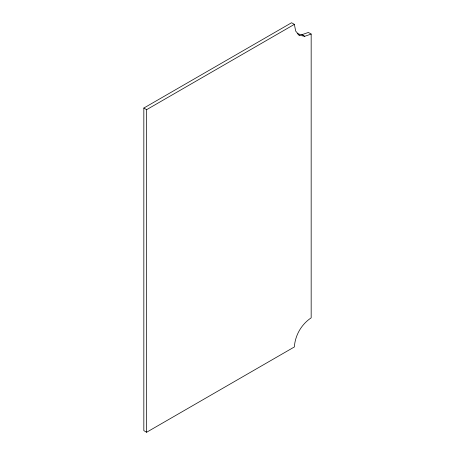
<?xml version="1.0" encoding="UTF-8"?>
<svg xmlns="http://www.w3.org/2000/svg" width="455" height="455" viewBox="0 0 455 455"><rect width="100%" height="100%" fill="white"/><g stroke="black" fill="none" stroke-linecap="round" stroke-linejoin="round"><path stroke-width="0.68" d="M143.831 108.051L291.575 22.75L294.374 24.365L295.653 31.048L299.293 35.24L304.742 36.298L311.169 34.062L311.169 317.857C301.46 324.307 295.102 335.318 294.374 346.949L146.629 432.25L143.831 430.635L143.831 108.051L146.629 109.666L294.374 24.365M297.178 33.755L301.944 34.682L308.371 32.447L311.169 34.062M301.944 34.682L304.742 36.298M298.173 34.591L299.293 35.24M146.629 109.666L146.629 432.25"/></g></svg>
